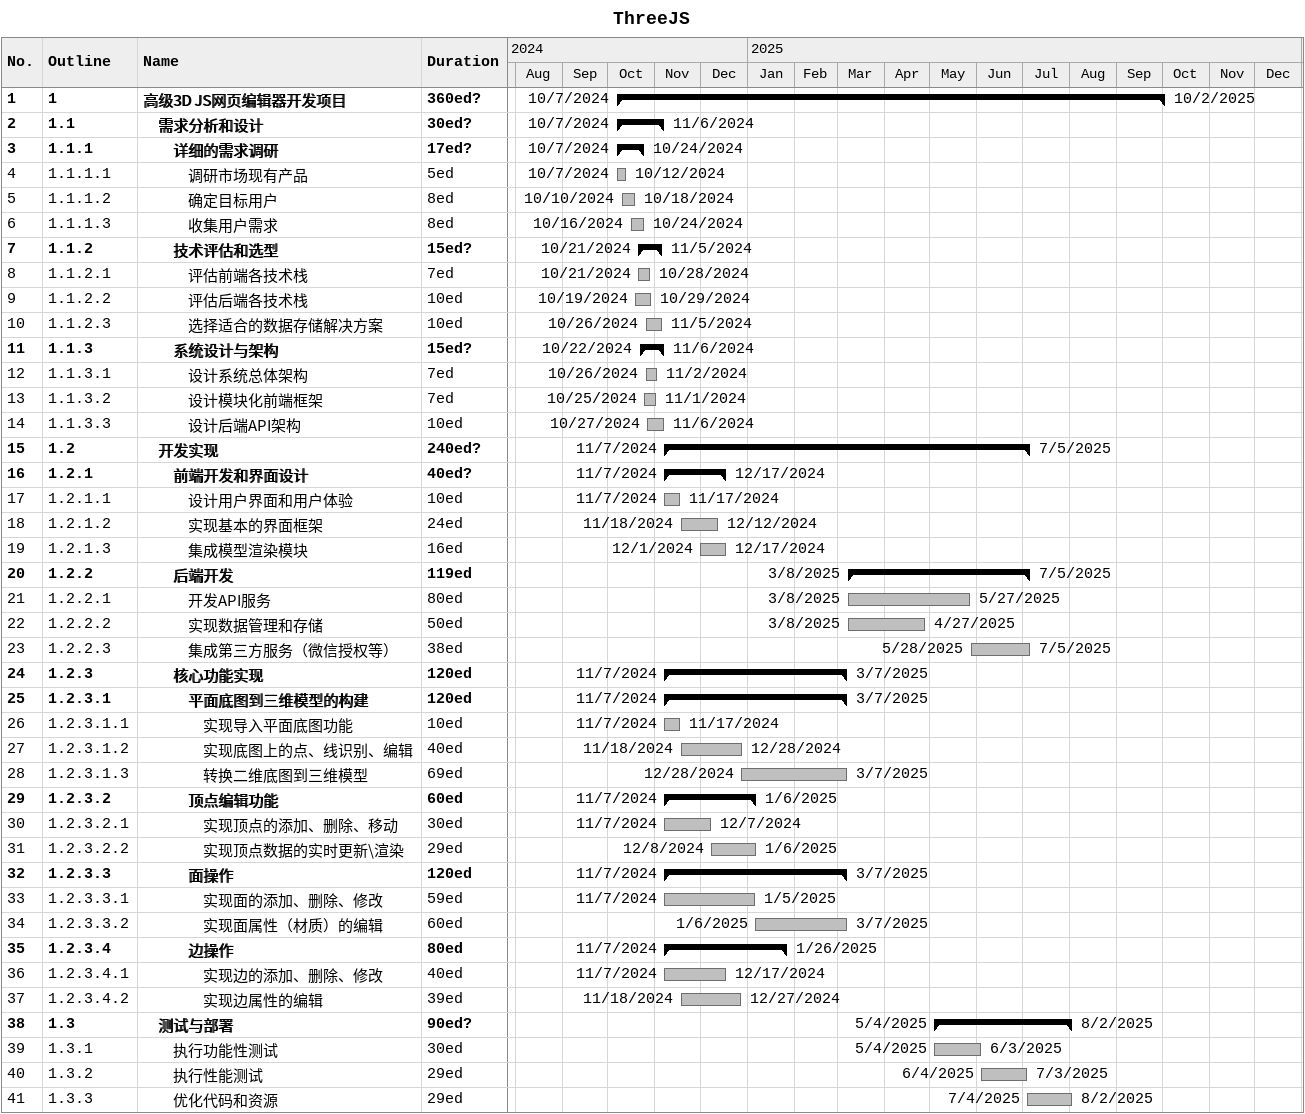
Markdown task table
ThreeJS

| ID | WBS | Task | Duration | Start | Finish |
|---|---|---|---|---|---|
| 1 | 1 | **高级3D JS网页编辑器开发项目** | 360ed? | 2024-10-07 | 2025-10-02 |
| 2 | 1.1 | **需求分析和设计** | 30ed? | 2024-10-07 | 2024-11-06 |
| 3 | 1.1.1 | **详细的需求调研** | 17ed? | 2024-10-07 | 2024-10-24 |
| 4 | 1.1.1.1 | 调研市场现有产品 | 5ed | 2024-10-07 | 2024-10-12 |
| 5 | 1.1.1.2 | 确定目标用户 | 8ed | 2024-10-10 | 2024-10-18 |
| 6 | 1.1.1.3 | 收集用户需求 | 8ed | 2024-10-16 | 2024-10-24 |
| 7 | 1.1.2 | **技术评估和选型** | 15ed? | 2024-10-21 | 2024-11-05 |
| 8 | 1.1.2.1 | 评估前端各技术栈 | 7ed | 2024-10-21 | 2024-10-28 |
| 9 | 1.1.2.2 | 评估后端各技术栈 | 10ed | 2024-10-19 | 2024-10-29 |
| 10 | 1.1.2.3 | 选择适合的数据存储解决方案 | 10ed | 2024-10-26 | 2024-11-05 |
| 11 | 1.1.3 | **系统设计与架构** | 15ed? | 2024-10-22 | 2024-11-06 |
| 12 | 1.1.3.1 | 设计系统总体架构 | 7ed | 2024-10-26 | 2024-11-02 |
| 13 | 1.1.3.2 | 设计模块化前端框架 | 7ed | 2024-10-25 | 2024-11-01 |
| 14 | 1.1.3.3 | 设计后端API架构 | 10ed | 2024-10-27 | 2024-11-06 |
| 15 | 1.2 | **开发实现** | 240ed? | 2024-11-07 | 2025-07-05 |
| 16 | 1.2.1 | **前端开发和界面设计** | 40ed? | 2024-11-07 | 2024-12-17 |
| 17 | 1.2.1.1 | 设计用户界面和用户体验 | 10ed | 2024-11-07 | 2024-11-17 |
| 18 | 1.2.1.2 | 实现基本的界面框架 | 24ed | 2024-11-18 | 2024-12-12 |
| 19 | 1.2.1.3 | 集成模型渲染模块 | 16ed | 2024-12-01 | 2024-12-17 |
| 20 | 1.2.2 | **后端开发** | 119ed | 2025-03-08 | 2025-07-05 |
| 21 | 1.2.2.1 | 开发API服务 | 80ed | 2025-03-08 | 2025-05-27 |
| 22 | 1.2.2.2 | 实现数据管理和存储 | 50ed | 2025-03-08 | 2025-04-27 |
| 23 | 1.2.2.3 | 集成第三方服务（微信授权等） | 38ed | 2025-05-28 | 2025-07-05 |
| 24 | 1.2.3 | **核心功能实现** | 120ed | 2024-11-07 | 2025-03-07 |
| 25 | 1.2.3.1 | **平面底图到三维模型的构建** | 120ed | 2024-11-07 | 2025-03-07 |
| 26 | 1.2.3.1.1 | 实现导入平面底图功能 | 10ed | 2024-11-07 | 2024-11-17 |
| 27 | 1.2.3.1.2 | 实现底图上的点、线识别、编辑 | 40ed | 2024-11-18 | 2024-12-28 |
| 28 | 1.2.3.1.3 | 转换二维底图到三维模型 | 69ed | 2024-12-28 | 2025-03-07 |
| 29 | 1.2.3.2 | **顶点编辑功能** | 60ed | 2024-11-07 | 2025-01-06 |
| 30 | 1.2.3.2.1 | 实现顶点的添加、删除、移动 | 30ed | 2024-11-07 | 2024-12-07 |
| 31 | 1.2.3.2.2 | 实现顶点数据的实时更新\渲染 | 29ed | 2024-12-08 | 2025-01-06 |
| 32 | 1.2.3.3 | **面操作** | 120ed | 2024-11-07 | 2025-03-07 |
| 33 | 1.2.3.3.1 | 实现面的添加、删除、修改 | 59ed | 2024-11-07 | 2025-01-05 |
| 34 | 1.2.3.3.2 | 实现面属性（材质）的编辑 | 60ed | 2025-01-06 | 2025-03-07 |
| 35 | 1.2.3.4 | **边操作** | 80ed | 2024-11-07 | 2025-01-26 |
| 36 | 1.2.3.4.1 | 实现边的添加、删除、修改 | 40ed | 2024-11-07 | 2024-12-17 |
| 37 | 1.2.3.4.2 | 实现边属性的编辑 | 39ed | 2024-11-18 | 2024-12-27 |
| 38 | 1.3 | **测试与部署** | 90ed? | 2025-05-04 | 2025-08-02 |
| 39 | 1.3.1 | 执行功能性测试 | 30ed | 2025-05-04 | 2025-06-03 |
| 40 | 1.3.2 | 执行性能测试 | 29ed | 2025-06-04 | 2025-07-03 |
| 41 | 1.3.3 | 优化代码和资源 | 29ed | 2025-07-04 | 2025-08-02 |
